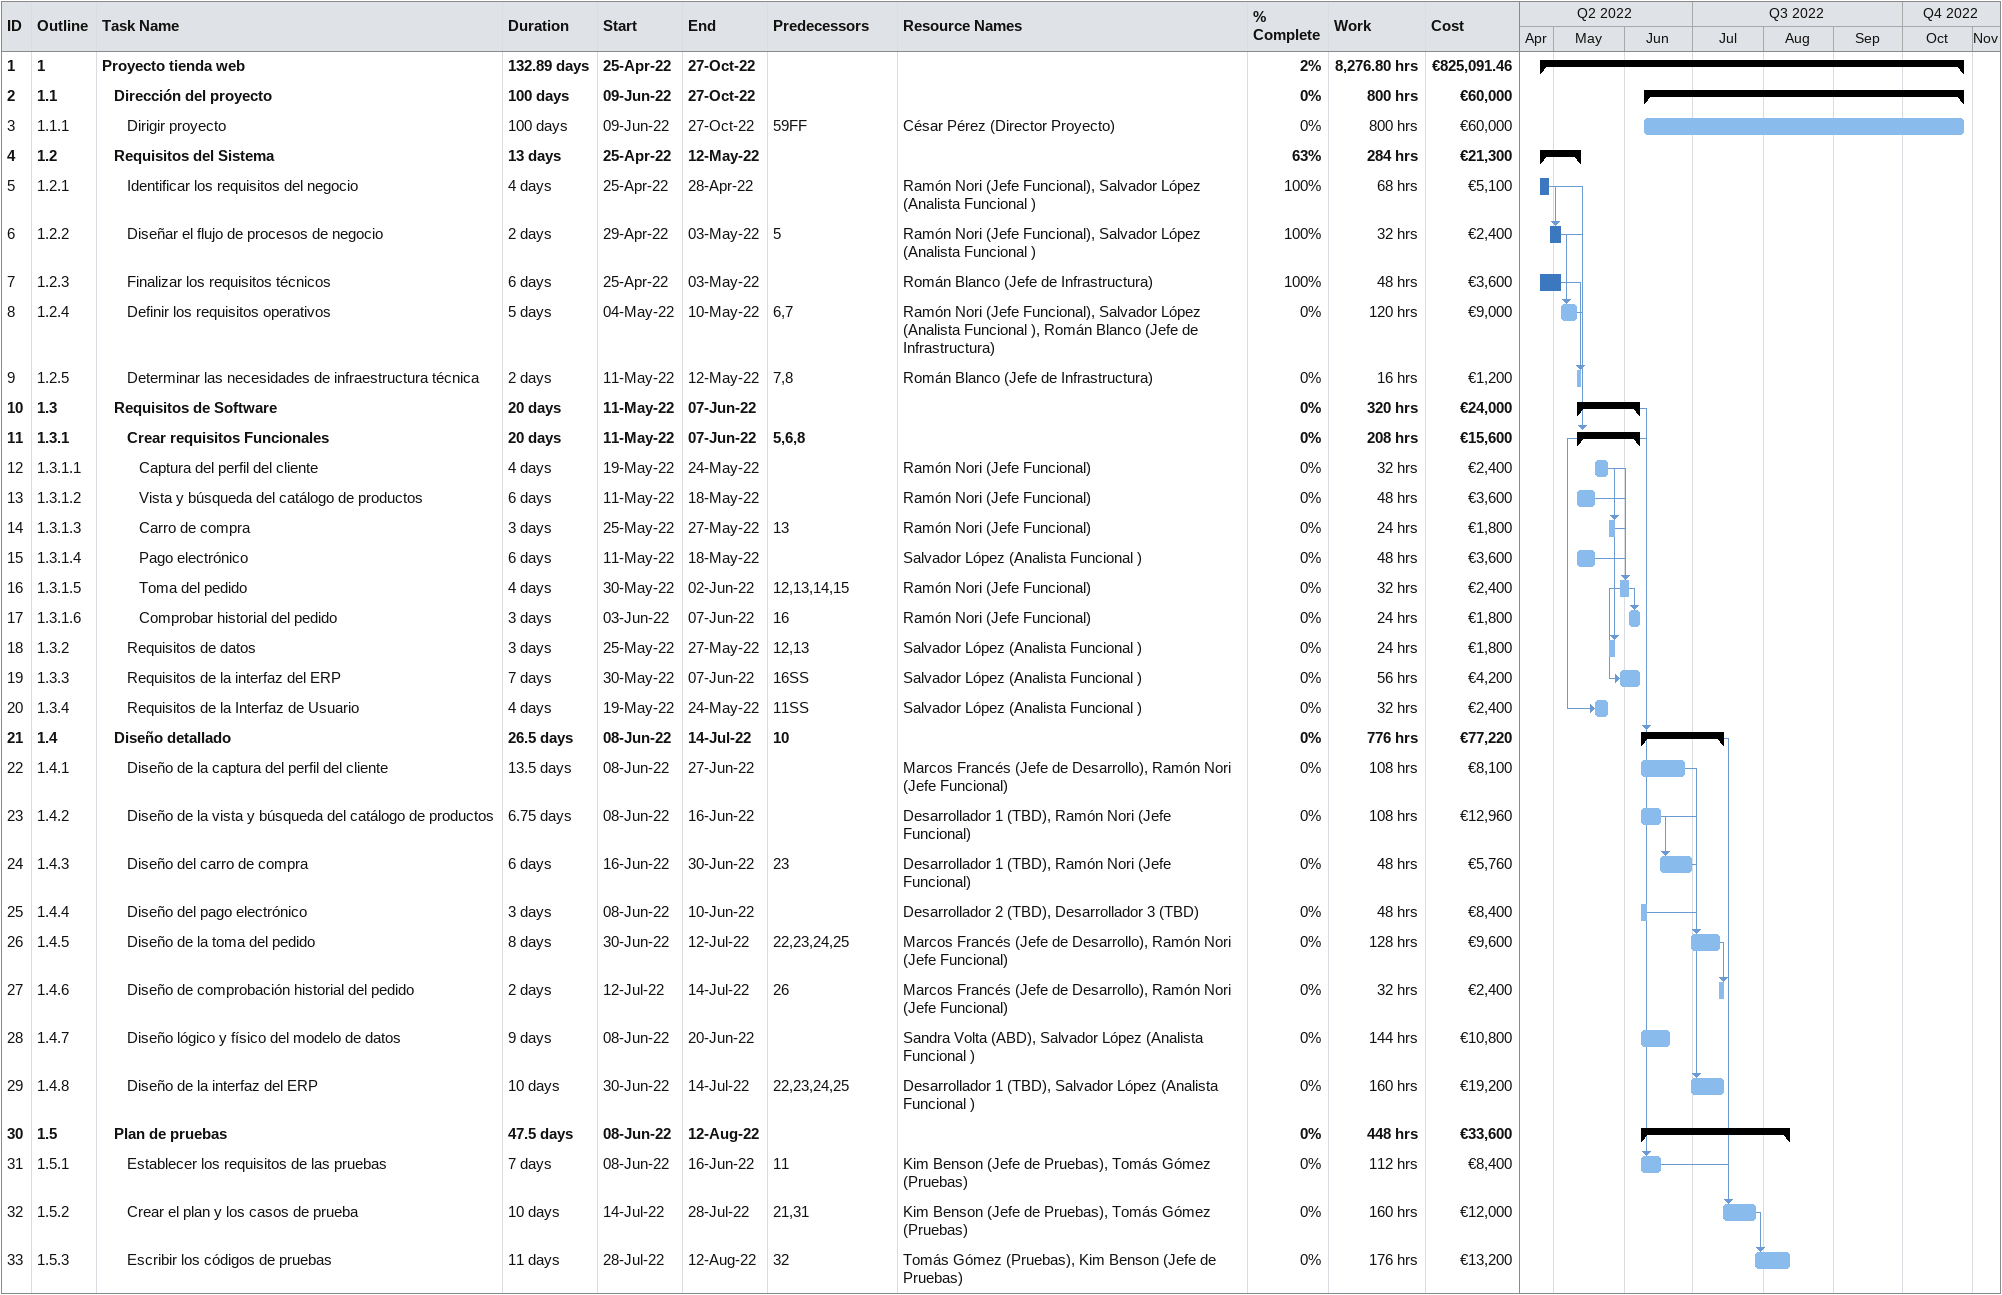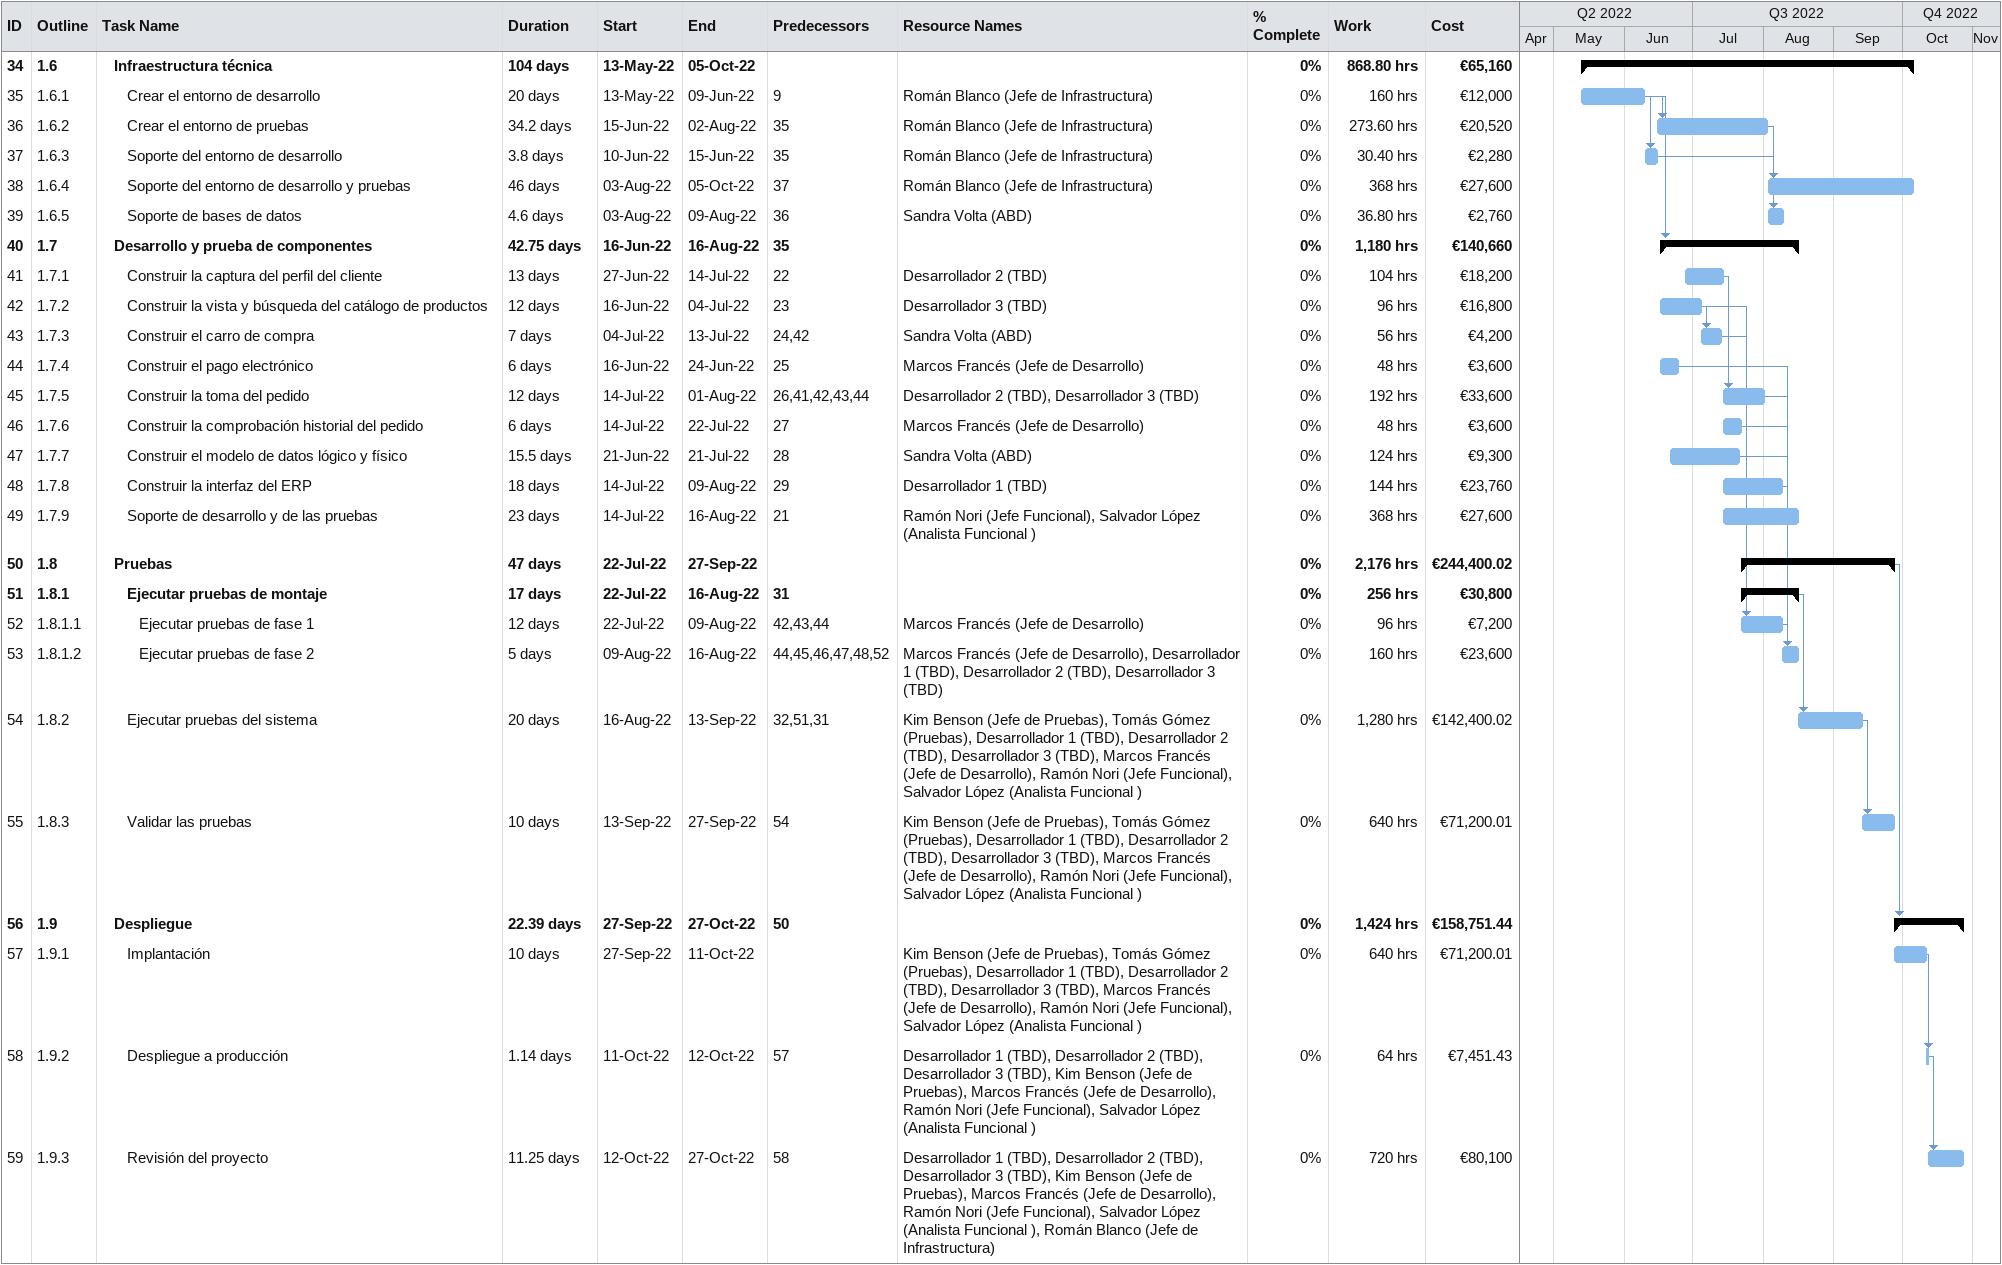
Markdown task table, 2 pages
| ID | WBS | Task | Duration | Start | Finish | Predecessors | Resources | % complete | Work (h) | Cost (€) |
|---|---|---|---|---|---|---|---|---|---|---|
| 1 | 1 | **Proyecto tienda web** | 132.89d | 2022-04-25 | 2022-10-27 |  |  | 2 | 8276.80 | 825091.46 |
| 2 | 1.1 | **Dirección del proyecto** | 100d | 2022-06-09 | 2022-10-27 |  |  | 0 | 800 | 60000 |
| 3 | 1.1.1 | Dirigir proyecto | 100d | 2022-06-09 | 2022-10-27 | 59FF | César Pérez (Director Proyecto) | 0 | 800 | 60000 |
| 4 | 1.2 | **Requisitos del Sistema** | 13d | 2022-04-25 | 2022-05-12 |  |  | 63 | 284 | 21300 |
| 5 | 1.2.1 | Identificar los requisitos del negocio | 4d | 2022-04-25 | 2022-04-28 |  | Ramón Nori (Jefe Funcional), Salvador López (Analista Funcional ) | 100 | 68 | 5100 |
| 6 | 1.2.2 | Diseñar el flujo de procesos de negocio | 2d | 2022-04-29 | 2022-05-03 | 5 | Ramón Nori (Jefe Funcional), Salvador López (Analista Funcional ) | 100 | 32 | 2400 |
| 7 | 1.2.3 | Finalizar los requisitos técnicos | 6d | 2022-04-25 | 2022-05-03 |  | Román Blanco (Jefe de Infrastructura) | 100 | 48 | 3600 |
| 8 | 1.2.4 | Definir los requisitos operativos | 5d | 2022-05-04 | 2022-05-10 | 6, 7 | Ramón Nori (Jefe Funcional), Salvador López (Analista Funcional ), Román Blanco (Jefe de Infrastructura) | 0 | 120 | 9000 |
| 9 | 1.2.5 | Determinar las necesidades de infraestructura técnica | 2d | 2022-05-11 | 2022-05-12 | 7, 8 | Román Blanco (Jefe de Infrastructura) | 0 | 16 | 1200 |
| 10 | 1.3 | **Requisitos de Software** | 20d | 2022-05-11 | 2022-06-07 |  |  | 0 | 320 | 24000 |
| 11 | 1.3.1 | **Crear requisitos Funcionales** | 20d | 2022-05-11 | 2022-06-07 | 5, 6, 8 |  | 0 | 208 | 15600 |
| 12 | 1.3.1.1 | Captura del perfil del cliente | 4d | 2022-05-19 | 2022-05-24 |  | Ramón Nori (Jefe Funcional) | 0 | 32 | 2400 |
| 13 | 1.3.1.2 | Vista y búsqueda del catálogo de productos | 6d | 2022-05-11 | 2022-05-18 |  | Ramón Nori (Jefe Funcional) | 0 | 48 | 3600 |
| 14 | 1.3.1.3 | Carro de compra | 3d | 2022-05-25 | 2022-05-27 | 13 | Ramón Nori (Jefe Funcional) | 0 | 24 | 1800 |
| 15 | 1.3.1.4 | Pago electrónico | 6d | 2022-05-11 | 2022-05-18 |  | Salvador López (Analista Funcional ) | 0 | 48 | 3600 |
| 16 | 1.3.1.5 | Toma del pedido | 4d | 2022-05-30 | 2022-06-02 | 12, 13, 14, 15 | Ramón Nori (Jefe Funcional) | 0 | 32 | 2400 |
| 17 | 1.3.1.6 | Comprobar historial del pedido | 3d | 2022-06-03 | 2022-06-07 | 16 | Ramón Nori (Jefe Funcional) | 0 | 24 | 1800 |
| 18 | 1.3.2 | Requisitos de datos | 3d | 2022-05-25 | 2022-05-27 | 12, 13 | Salvador López (Analista Funcional ) | 0 | 24 | 1800 |
| 19 | 1.3.3 | Requisitos de la interfaz del ERP | 7d | 2022-05-30 | 2022-06-07 | 16SS | Salvador López (Analista Funcional ) | 0 | 56 | 4200 |
| 20 | 1.3.4 | Requisitos de la Interfaz de Usuario | 4d | 2022-05-19 | 2022-05-24 | 11SS | Salvador López (Analista Funcional ) | 0 | 32 | 2400 |
| 21 | 1.4 | **Diseño detallado** | 26.5d | 2022-06-08 | 2022-07-14 | 10 |  | 0 | 776 | 77220 |
| 22 | 1.4.1 | Diseño de la captura del perfil del cliente | 13.5d | 2022-06-08 | 2022-06-27 |  | Marcos Francés (Jefe de Desarrollo), Ramón Nori (Jefe Funcional) | 0 | 108 | 8100 |
| 23 | 1.4.2 | Diseño de la vista y búsqueda del catálogo de productos | 6.75d | 2022-06-08 | 2022-06-16 |  | Desarrollador 1 (TBD), Ramón Nori (Jefe Funcional) | 0 | 108 | 12960 |
| 24 | 1.4.3 | Diseño del carro de compra | 6d | 2022-06-16 | 2022-06-30 | 23 | Desarrollador 1 (TBD), Ramón Nori (Jefe Funcional) | 0 | 48 | 5760 |
| 25 | 1.4.4 | Diseño del pago electrónico | 3d | 2022-06-08 | 2022-06-10 |  | Desarrollador 2 (TBD), Desarrollador 3 (TBD) | 0 | 48 | 8400 |
| 26 | 1.4.5 | Diseño de la toma del pedido | 8d | 2022-06-30 | 2022-07-12 | 22, 23, 24, 25 | Marcos Francés (Jefe de Desarrollo), Ramón Nori (Jefe Funcional) | 0 | 128 | 9600 |
| 27 | 1.4.6 | Diseño de comprobación historial del pedido | 2d | 2022-07-12 | 2022-07-14 | 26 | Marcos Francés (Jefe de Desarrollo), Ramón Nori (Jefe Funcional) | 0 | 32 | 2400 |
| 28 | 1.4.7 | Diseño lógico y físico del modelo de datos | 9d | 2022-06-08 | 2022-06-20 |  | Sandra Volta (ABD), Salvador López (Analista Funcional ) | 0 | 144 | 10800 |
| 29 | 1.4.8 | Diseño de la interfaz del ERP | 10d | 2022-06-30 | 2022-07-14 | 22, 23, 24, 25 | Desarrollador 1 (TBD), Salvador López (Analista Funcional ) | 0 | 160 | 19200 |
| 30 | 1.5 | **Plan de pruebas** | 47.5d | 2022-06-08 | 2022-08-12 |  |  | 0 | 448 | 33600 |
| 31 | 1.5.1 | Establecer los requisitos de las pruebas | 7d | 2022-06-08 | 2022-06-16 | 11 | Kim Benson (Jefe de Pruebas), Tomás Gómez (Pruebas) | 0 | 112 | 8400 |
| 32 | 1.5.2 | Crear el plan y los casos de prueba | 10d | 2022-07-14 | 2022-07-28 | 21, 31 | Kim Benson (Jefe de Pruebas), Tomás Gómez (Pruebas) | 0 | 160 | 12000 |
| 33 | 1.5.3 | Escribir los códigos de pruebas | 11d | 2022-07-28 | 2022-08-12 | 32 | Tomás Gómez (Pruebas), Kim Benson (Jefe de Pruebas) | 0 | 176 | 13200 |
| 34 | 1.6 | **Infraestructura técnica** | 104d | 2022-05-13 | 2022-10-05 |  |  | 0 | 868.80 | 65160 |
| 35 | 1.6.1 | Crear el entorno de desarrollo | 20d | 2022-05-13 | 2022-06-09 | 9 | Román Blanco (Jefe de Infrastructura) | 0 | 160 | 12000 |
| 36 | 1.6.2 | Crear el entorno de pruebas | 34.2d | 2022-06-15 | 2022-08-02 | 35 | Román Blanco (Jefe de Infrastructura) | 0 | 273.60 | 20520 |
| 37 | 1.6.3 | Soporte del entorno de desarrollo | 3.8d | 2022-06-10 | 2022-06-15 | 35 | Román Blanco (Jefe de Infrastructura) | 0 | 30.40 | 2280 |
| 38 | 1.6.4 | Soporte del entorno de desarrollo y pruebas | 46d | 2022-08-03 | 2022-10-05 | 37 | Román Blanco (Jefe de Infrastructura) | 0 | 368 | 27600 |
| 39 | 1.6.5 | Soporte de bases de datos | 4.6d | 2022-08-03 | 2022-08-09 | 36 | Sandra Volta (ABD) | 0 | 36.80 | 2760 |
| 40 | 1.7 | **Desarrollo y prueba de componentes** | 42.75d | 2022-06-16 | 2022-08-16 | 35 |  | 0 | 1180 | 140660 |
| 41 | 1.7.1 | Construir la captura del perfil del cliente | 13d | 2022-06-27 | 2022-07-14 | 22 | Desarrollador 2 (TBD) | 0 | 104 | 18200 |
| 42 | 1.7.2 | Construir la vista y búsqueda del catálogo de productos | 12d | 2022-06-16 | 2022-07-04 | 23 | Desarrollador 3 (TBD) | 0 | 96 | 16800 |
| 43 | 1.7.3 | Construir el carro de compra | 7d | 2022-07-04 | 2022-07-13 | 24, 42 | Sandra Volta (ABD) | 0 | 56 | 4200 |
| 44 | 1.7.4 | Construir el pago electrónico | 6d | 2022-06-16 | 2022-06-24 | 25 | Marcos Francés (Jefe de Desarrollo) | 0 | 48 | 3600 |
| 45 | 1.7.5 | Construir la toma del pedido | 12d | 2022-07-14 | 2022-08-01 | 26, 41, 42, 43, 44 | Desarrollador 2 (TBD), Desarrollador 3 (TBD) | 0 | 192 | 33600 |
| 46 | 1.7.6 | Construir la comprobación historial del pedido | 6d | 2022-07-14 | 2022-07-22 | 27 | Marcos Francés (Jefe de Desarrollo) | 0 | 48 | 3600 |
| 47 | 1.7.7 | Construir el modelo de datos lógico y físico | 15.5d | 2022-06-21 | 2022-07-21 | 28 | Sandra Volta (ABD) | 0 | 124 | 9300 |
| 48 | 1.7.8 | Construir la interfaz del ERP | 18d | 2022-07-14 | 2022-08-09 | 29 | Desarrollador 1 (TBD) | 0 | 144 | 23760 |
| 49 | 1.7.9 | Soporte de desarrollo y de las pruebas | 23d | 2022-07-14 | 2022-08-16 | 21 | Ramón Nori (Jefe Funcional), Salvador López (Analista Funcional ) | 0 | 368 | 27600 |
| 50 | 1.8 | **Pruebas** | 47d | 2022-07-22 | 2022-09-27 |  |  | 0 | 2176 | 244400.02 |
| 51 | 1.8.1 | **Ejecutar pruebas de montaje** | 17d | 2022-07-22 | 2022-08-16 | 31 |  | 0 | 256 | 30800 |
| 52 | 1.8.1.1 | Ejecutar pruebas de fase 1 | 12d | 2022-07-22 | 2022-08-09 | 42, 43, 44 | Marcos Francés (Jefe de Desarrollo) | 0 | 96 | 7200 |
| 53 | 1.8.1.2 | Ejecutar pruebas de fase 2 | 5d | 2022-08-09 | 2022-08-16 | 44, 45, 46, 47, 48, 52 | Marcos Francés (Jefe de Desarrollo), Desarrollador 1 (TBD), Desarrollador 2 (TBD), Desarrollador 3 (TBD) | 0 | 160 | 23600 |
| 54 | 1.8.2 | Ejecutar pruebas del sistema | 20d | 2022-08-16 | 2022-09-13 | 32, 51, 31 | Kim Benson (Jefe de Pruebas), Tomás Gómez (Pruebas), Desarrollador 1 (TBD), Desarrollador 2 (TBD), Desarrollador 3 (TBD), Marcos Francés (Jefe de Desarrollo), Ramón Nori (Jefe Funcional), Salvador López (Analista Funcional ) | 0 | 1280 | 142400.02 |
| 55 | 1.8.3 | Validar las pruebas | 10d | 2022-09-13 | 2022-09-27 | 54 | Kim Benson (Jefe de Pruebas), Tomás Gómez (Pruebas), Desarrollador 1 (TBD), Desarrollador 2 (TBD), Desarrollador 3 (TBD), Marcos Francés (Jefe de Desarrollo), Ramón Nori (Jefe Funcional), Salvador López (Analista Funcional ) | 0 | 640 | 71200.01 |
| 56 | 1.9 | **Despliegue** | 22.39d | 2022-09-27 | 2022-10-27 | 50 |  | 0 | 1424 | 158751.44 |
| 57 | 1.9.1 | Implantación | 10d | 2022-09-27 | 2022-10-11 |  | Kim Benson (Jefe de Pruebas), Tomás Gómez (Pruebas), Desarrollador 1 (TBD), Desarrollador 2 (TBD), Desarrollador 3 (TBD), Marcos Francés (Jefe de Desarrollo), Ramón Nori (Jefe Funcional), Salvador López (Analista Funcional ) | 0 | 640 | 71200.01 |
| 58 | 1.9.2 | Despliegue a producción | 1.14d | 2022-10-11 | 2022-10-12 | 57 | Desarrollador 1 (TBD), Desarrollador 2 (TBD), Desarrollador 3 (TBD), Kim Benson (Jefe de Pruebas), Marcos Francés (Jefe de Desarrollo), Ramón Nori (Jefe Funcional), Salvador López (Analista Funcional ) | 0 | 64 | 7451.43 |
| 59 | 1.9.3 | Revisión del proyecto | 11.25d | 2022-10-12 | 2022-10-27 | 58 | Desarrollador 1 (TBD), Desarrollador 2 (TBD), Desarrollador 3 (TBD), Kim Benson (Jefe de Pruebas), Marcos Francés (Jefe de Desarrollo), Ramón Nori (Jefe Funcional), Salvador López (Analista Funcional ), Román Blanco (Jefe de Infrastructura) | 0 | 720 | 80100 |
